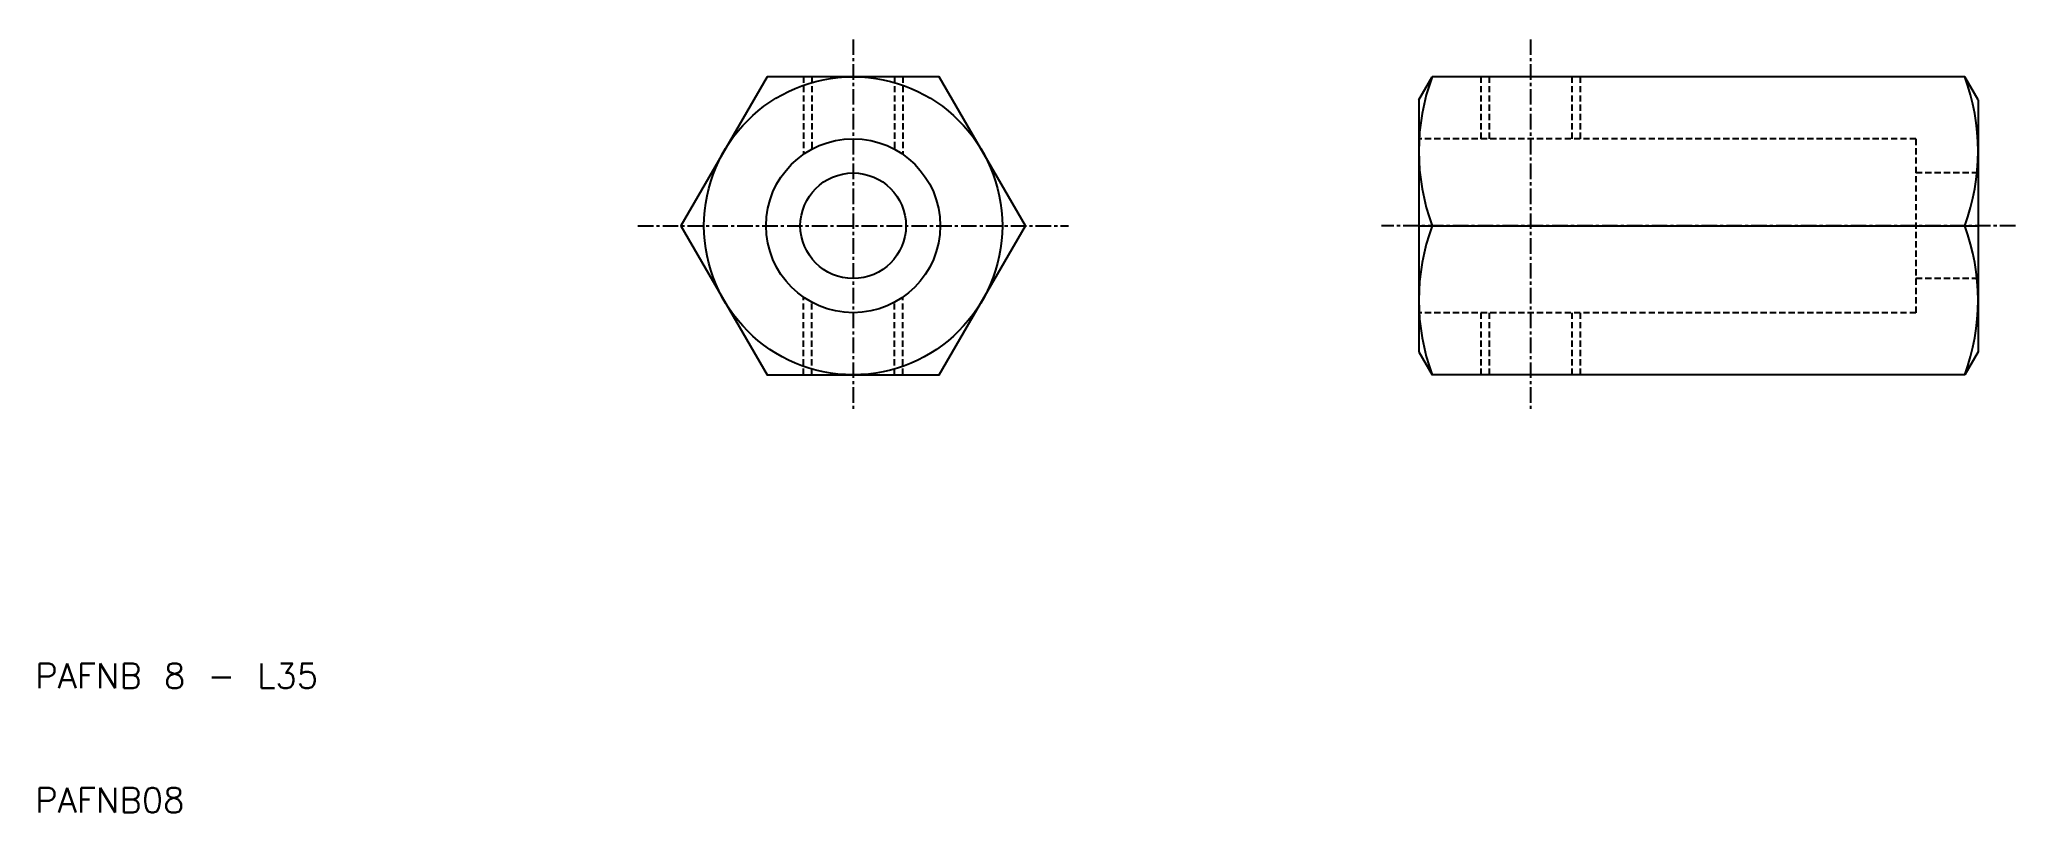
# Model space of a CAD drawing. Extents: x 10 to 169, y 10 to 72.
import ezdxf

# ---------------------------------------------------------------- set-up
doc = ezdxf.new("R2010")
doc.units = 0
doc.linetypes.add('CENTER', pattern=[2, 1.25, -0.25, 0.25, -0.25])
doc.linetypes.add('DASHED', pattern=[0.75, 0.5, -0.25])
doc.layers.get('0').update_dxf_attribs({"linetype": 'CONTINUOUS'})
doc.layers.add('CENTER', color=1, linetype='CENTER')
doc.styles.get("Standard").update_dxf_attribs({"font": 'txt.shx', "bigfont": 'bigfont.shx'})

msp = doc.modelspace()

# ---------------------------------------------------------------- linework, layer by layer
at = {"color": 3, "linetype": 'DASHED'}
for p, q in [((71.79, 69.24), (71.79, 62.98)), ((72.46, 69.24), (72.46, 63.4)), ((79.11, 69.24), (79.11, 63.4)), ((79.79, 69.24), (79.79, 62.98)), ((126.28, 69.24), (126.28, 64.24)), ((126.96, 69.24), (126.96, 64.24)), ((133.61, 69.24), (133.61, 64.24)), ((134.28, 69.24), (134.28, 64.24)), ((161.28, 64.24), (121.28, 64.24)), ((161.28, 64.24), (161.28, 50.24)), ((166.28, 61.49), (161.28, 61.49)), ((166.28, 52.99), (161.28, 52.99)), ((71.79, 45.24), (71.79, 51.49)), ((72.46, 45.24), (72.46, 51.08)), ((79.11, 45.24), (79.11, 51.08)), ((79.79, 45.24), (79.79, 51.49)), ((161.28, 50.24), (121.28, 50.24)), ((126.28, 50.24), (126.28, 45.24)), ((126.96, 50.24), (126.96, 45.24)), ((133.61, 50.24), (133.61, 45.24)), ((134.28, 50.24), (134.28, 45.24))]:
    msp.add_line(p, q, dxfattribs=at)
at = {"color": 7, "linetype": 'CONTINUOUS'}
for p, q in [((121.28, 67.38), (122.36, 69.24)), ((165.21, 69.24), (122.36, 69.24)), ((166.28, 67.38), (165.21, 69.24)), ((121.28, 67.38), (121.28, 47.09)), ((166.28, 67.38), (166.28, 47.09)), ((121.28, 57.24), (166.28, 57.24)), ((121.28, 47.09), (122.36, 45.24)), ((166.28, 47.09), (165.21, 45.24)), ((165.21, 45.24), (122.36, 45.24))]:
    msp.add_line(p, q, dxfattribs=at)
msp.add_lwpolyline([(68.86, 69.24), (61.93, 57.24), (68.86, 45.24), (82.71, 45.24), (89.64, 57.24), (82.71, 69.24)], close=True, dxfattribs=at)
for radius in [12, 7, 4.25]:
    msp.add_circle((75.79, 57.24), radius, dxfattribs=at)
for centre, start, end in [((138.64, 63.24), 159.7676, 200.2324), ((148.93, 63.24), 339.7676, 20.2324), ((138.64, 51.24), 159.7676, 200.2324), ((148.93, 51.24), 339.7676, 20.2324)]:
    msp.add_arc(centre, 17.35, start, end, dxfattribs=at)
at = {"layer": 'CENTER', "color": 1, "linetype": 'CENTER'}
for p, q in [((75.79, 72.24), (75.79, 42.24)), ((130.28, 72.24), (130.28, 42.24)), ((58.47, 57.24), (93.11, 57.24)), ((169.28, 57.24), (118.28, 57.24))]:
    msp.add_line(p, q, dxfattribs=at)

# ---------------------------------------------------------------- texts
at = {"color": 7, "linetype": 'CONTINUOUS'}
for s, p in [('PAFNB 8 - L35', (10, 20)), ('PAFNB08', (10, 10))]:
    msp.add_text(s, height=2, dxfattribs=at).set_placement(p)

doc.saveas('drawing.dxf')
